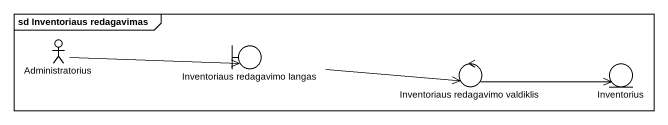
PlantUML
@startuml
mainframe sd Inventoriaus redagavimas
actor Administratorius
boundary "Inventoriaus redagavimo langas" as Inventoriaus_redagavimo
control "Inventoriaus redagavimo valdiklis" as Inventoriaus_redagavimo_2
entity Inventorius
Administratorius -right-> Inventoriaus_redagavimo
Inventoriaus_redagavimo -right-> Inventoriaus_redagavimo_2
Inventoriaus_redagavimo_2 -right-> Inventorius
@enduml
